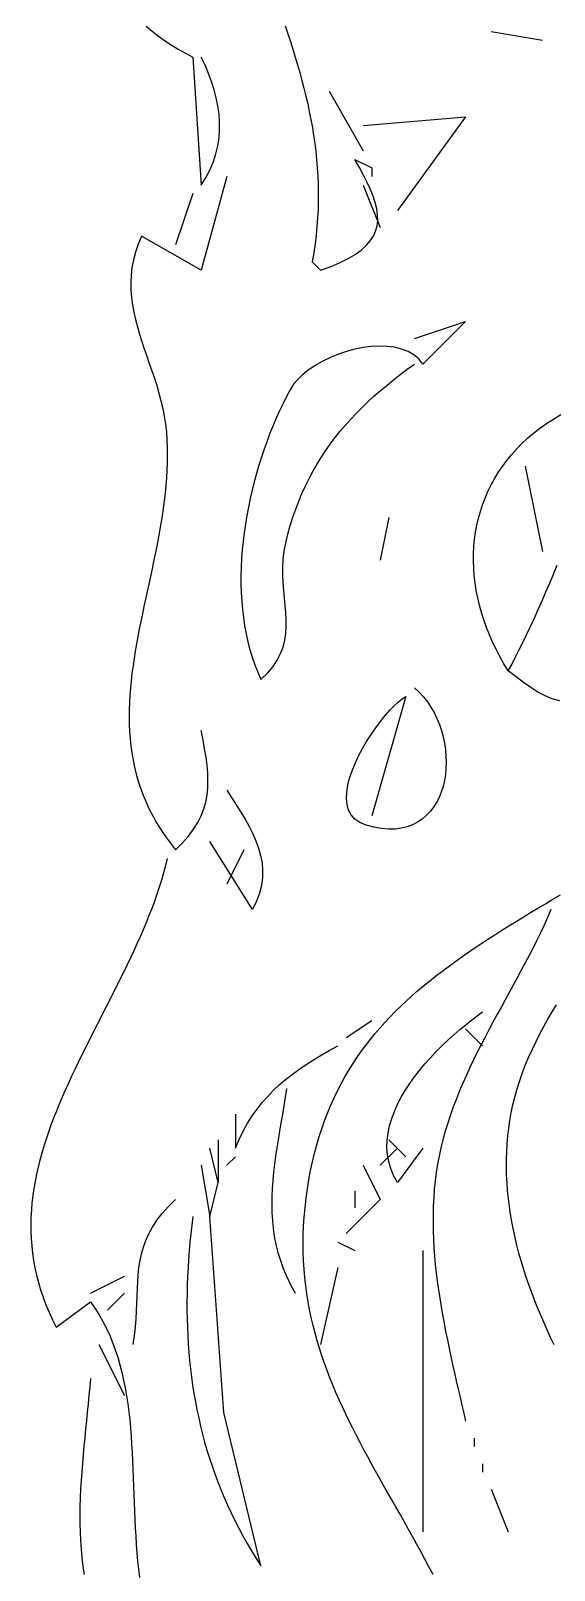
# Model space of a CAD drawing. Header units: millimetres. Extents: x 39 to 722, y 30 to 846.
# Drawn here: x 504.5 to 565.9, y 259.8 to 440.4 of the extents above; entities that cross this region are included whole.
import ezdxf

# ---------------------------------------------------------------- set-up
doc = ezdxf.new("R2010")
doc.units = ezdxf.units.MM
doc.layers.add('0_0_0', color=3, linetype='Continuous')

msp = doc.modelspace()

# ---------------------------------------------------------------- linework, layer by layer
at = {"layer": '0_0_0'}
for points in [[(518.08, 440.98), (518.76, 440.39), (519.48, 439.83), (520.23, 439.29), (521.01, 438.77), (521.82, 438.27), (522.66, 437.79), (523.52, 437.34), (524.52, 422.34), (525.09, 423.25), (525.57, 424.17), (525.95, 425.09), (526.25, 426.01), (526.47, 426.94), (526.62, 427.87), (526.68, 428.8), (526.68, 429.74), (526.61, 430.68), (526.47, 431.62), (526.28, 432.57), (526.03, 433.52), (525.72, 434.47), (525.37, 435.42), (524.97, 436.38), (524.52, 437.34)], [(534.38, 441), (534.68, 440.08), (534.98, 439.17), (535.27, 438.26), (535.54, 437.34), (535.81, 436.43), (536.07, 435.52), (536.32, 434.6), (536.56, 433.69), (536.78, 432.77), (537, 431.85), (537.19, 430.93), (537.38, 430.01), (537.55, 429.08), (537.7, 428.15), (537.83, 427.22), (537.95, 426.27), (538.05, 425.33), (538.13, 424.37), (538.19, 423.41), (538.23, 422.45), (538.25, 421.47), (538.25, 420.49), (538.22, 419.5), (538.17, 418.5), (538.09, 417.49), (537.99, 416.47), (537.86, 415.44), (537.71, 414.4), (537.52, 413.34), (538.52, 412.34), (539.74, 412.79), (540.82, 413.24), (541.76, 413.72), (542.58, 414.2), (543.29, 414.71), (543.87, 415.23), (544.34, 415.78), (544.71, 416.35), (544.97, 416.94), (545.14, 417.55), (545.21, 418.19), (545.2, 418.86), (545.11, 419.56), (544.93, 420.28), (544.69, 421.04), (544.37, 421.83), (543.99, 422.65), (543.56, 423.51), (543.06, 424.41), (542.52, 425.34), (544.52, 424.34), (544.52, 423.34)], [(558.52, 440.34), (564.52, 439.34)], [(539.52, 433.34), (543.52, 426.34)], [(543.52, 429.34), (555.52, 430.34), (547.52, 419.34)], [(527.52, 423.34), (524.52, 412.34), (517.52, 416.34), (517.12, 415.4), (516.8, 414.48), (516.56, 413.56), (516.39, 412.66), (516.29, 411.76), (516.25, 410.88), (516.27, 410), (516.34, 409.13), (516.45, 408.27), (516.61, 407.41), (516.81, 406.55), (517.03, 405.7), (517.28, 404.84), (517.55, 403.99), (517.84, 403.14), (518.13, 402.28), (518.43, 401.42), (518.73, 400.56), (519.02, 399.69), (519.3, 398.81), (519.56, 397.92), (519.8, 397.03), (520.01, 396.13), (520.19, 395.21), (520.33, 394.29), (520.43, 393.34), (520.49, 392.45), (520.52, 391.56), (520.53, 390.66), (520.51, 389.77), (520.48, 388.88), (520.43, 387.98), (520.36, 387.09), (520.27, 386.2), (520.17, 385.3), (520.05, 384.41), (519.92, 383.52), (519.78, 382.63), (519.63, 381.74), (519.47, 380.85), (519.3, 379.96), (519.12, 379.07), (518.94, 378.19), (518.75, 377.3), (518.56, 376.42), (518.37, 375.53), (518.18, 374.65), (517.99, 373.77), (517.8, 372.89), (517.62, 372.02), (517.44, 371.14), (517.26, 370.26), (517.1, 369.39), (516.94, 368.52), (516.79, 367.65), (516.65, 366.78), (516.52, 365.92), (516.4, 365.06), (516.31, 364.19), (516.22, 363.34), (516.15, 362.48), (516.11, 361.62), (516.08, 360.77), (516.07, 359.92), (516.08, 359.08), (516.12, 358.23), (516.18, 357.39), (516.27, 356.55), (516.38, 355.71), (516.53, 354.88), (516.7, 354.05), (516.9, 353.22), (517.14, 352.4), (517.4, 351.58), (517.71, 350.76), (518.05, 349.95), (518.42, 349.14), (518.84, 348.33), (519.29, 347.52), (519.78, 346.72), (520.32, 345.93), (520.9, 345.13), (521.52, 344.34), (522.33, 345.17), (523.03, 345.97), (523.62, 346.77), (524.11, 347.56), (524.51, 348.35), (524.82, 349.15), (525.05, 349.95), (525.2, 350.77), (525.29, 351.61), (525.31, 352.46), (525.28, 353.35), (525.2, 354.27), (525.08, 355.22), (524.92, 356.21), (524.74, 357.25), (524.52, 358.34)], [(523.52, 421.34), (521.52, 415.34)], [(543.52, 422.34), (545.52, 417.34)], [(549.52, 404.34), (555.52, 406.34), (550.52, 401.34), (550.04, 401.94), (549.45, 402.42), (548.77, 402.81), (548.02, 403.1), (547.2, 403.3), (546.32, 403.41), (545.41, 403.44), (544.46, 403.39), (543.5, 403.26), (542.52, 403.07), (541.55, 402.81), (540.6, 402.49), (539.68, 402.12), (538.79, 401.69), (537.95, 401.22), (537.18, 400.71), (536.48, 400.16), (535.87, 399.57), (535.35, 398.96), (534.94, 398.32), (534.52, 397.52), (534.11, 396.69), (533.71, 395.85), (533.32, 394.99), (532.95, 394.11), (532.58, 393.21), (532.24, 392.3), (531.9, 391.37), (531.59, 390.43), (531.28, 389.47), (531, 388.51), (530.73, 387.53), (530.48, 386.55), (530.26, 385.56), (530.05, 384.56), (529.86, 383.56), (529.69, 382.55), (529.54, 381.55), (529.42, 380.54), (529.32, 379.53), (529.25, 378.52), (529.2, 377.51), (529.17, 376.51), (529.17, 375.51), (529.2, 374.52), (529.26, 373.53), (529.35, 372.56), (529.46, 371.59), (529.61, 370.63), (529.78, 369.69), (529.99, 368.76), (530.23, 367.84), (530.5, 366.94), (530.81, 366.06), (531.15, 365.19), (531.52, 364.34), (532.3, 365.09), (532.94, 365.84), (533.44, 366.6), (533.83, 367.37), (534.11, 368.14), (534.31, 368.93), (534.42, 369.73), (534.47, 370.54), (534.47, 371.36), (534.43, 372.19), (534.36, 373.04), (534.28, 373.9), (534.2, 374.77), (534.13, 375.66), (534.09, 376.56), (534.08, 377.48), (534.13, 378.42), (534.24, 379.37), (534.42, 380.34), (534.68, 381.38), (534.96, 382.38), (535.27, 383.36), (535.6, 384.32), (535.95, 385.25), (536.33, 386.16), (536.74, 387.04), (537.16, 387.9), (537.61, 388.75), (538.08, 389.57), (538.58, 390.37), (539.1, 391.16), (539.64, 391.92), (540.2, 392.67), (540.79, 393.41), (541.39, 394.13), (542.03, 394.84), (542.68, 395.53), (543.35, 396.21), (544.05, 396.89), (544.77, 397.55), (545.51, 398.2), (546.27, 398.84), (547.05, 399.48), (547.85, 400.1), (548.68, 400.73), (549.52, 401.34)], [(560.52, 365.34), (560.01, 366.18), (559.54, 367.03), (559.09, 367.88), (558.68, 368.73), (558.31, 369.59), (557.96, 370.45), (557.66, 371.32), (557.38, 372.19), (557.15, 373.05), (556.94, 373.92), (556.77, 374.79), (556.64, 375.66), (556.54, 376.52), (556.48, 377.38), (556.45, 378.24), (556.46, 379.09), (556.5, 379.93), (556.58, 380.77), (556.69, 381.6), (556.84, 382.43), (557.03, 383.24), (557.25, 384.05), (557.51, 384.84), (557.8, 385.62), (558.13, 386.39), (558.5, 387.15), (558.91, 387.89), (559.35, 388.62), (559.83, 389.33), (560.35, 390.03), (560.9, 390.7), (561.49, 391.36), (562.12, 392.01), (562.79, 392.63), (563.49, 393.23), (564.24, 393.8), (565.02, 394.36), (565.84, 394.89), (566.69, 395.4)], [(562.52, 389.34), (564.52, 379.34)], [(546.52, 383.34), (545.52, 378.34)], [(566.55, 361.82), (565.68, 362.07), (564.83, 362.42), (563.99, 362.86), (563.15, 363.38), (562.3, 363.97), (561.43, 364.63), (560.52, 365.34), (560.93, 366.1), (561.35, 366.91), (561.78, 367.76), (562.22, 368.66), (562.67, 369.59), (563.12, 370.55), (563.58, 371.53), (564.04, 372.54), (564.49, 373.56), (564.94, 374.6), (565.38, 375.65), (565.81, 376.69), (566.24, 377.74)], [(549.52, 363.34), (550.07, 362.85), (550.58, 362.3), (551.04, 361.72), (551.46, 361.1), (551.83, 360.45), (552.16, 359.77), (552.45, 359.07), (552.69, 358.35), (552.89, 357.62), (553.05, 356.88), (553.16, 356.13), (553.22, 355.39), (553.24, 354.64), (553.22, 353.91), (553.15, 353.18), (553.03, 352.47), (552.87, 351.79), (552.66, 351.13), (552.4, 350.5), (552.1, 349.9), (551.75, 349.34), (551.36, 348.83), (550.91, 348.36), (550.42, 347.94), (549.89, 347.58), (549.3, 347.28), (548.67, 347.05), (547.98, 346.88), (547.25, 346.79), (546.48, 346.78), (545.65, 346.84), (544.77, 347), (543.85, 347.24), (543.12, 347.54), (542.54, 347.95), (542.11, 348.44), (541.8, 349.01), (541.62, 349.66), (541.55, 350.37), (541.58, 351.12), (541.7, 351.93), (541.92, 352.76), (542.2, 353.62), (542.55, 354.48), (542.96, 355.36), (543.42, 356.22), (543.91, 357.07), (544.44, 357.89), (544.98, 358.68), (545.53, 359.42), (546.08, 360.1), (546.62, 360.72), (547.15, 361.26), (547.65, 361.72), (548.11, 362.09), (548.52, 362.34), (544.52, 348.34)], [(527.52, 351.34), (528.08, 350.48), (528.63, 349.62), (529.16, 348.77), (529.66, 347.93), (530.13, 347.08), (530.55, 346.24), (530.93, 345.4), (531.24, 344.55), (531.48, 343.69), (531.65, 342.83), (531.72, 341.96), (531.71, 341.07), (531.59, 340.17), (531.36, 339.25), (531, 338.31), (530.52, 337.34), (525.52, 345.34)], [(520.52, 343.34), (520.32, 342.5), (520.09, 341.65), (519.85, 340.81), (519.59, 339.97), (519.31, 339.14), (519.02, 338.3), (518.71, 337.47), (518.39, 336.63), (518.05, 335.8), (517.71, 334.98), (517.35, 334.15), (516.98, 333.32), (516.61, 332.5), (516.22, 331.68), (515.83, 330.85), (515.43, 330.03), (515.03, 329.21), (514.62, 328.39), (514.21, 327.58), (513.79, 326.76), (513.38, 325.94), (512.96, 325.13), (512.54, 324.31), (512.13, 323.49), (511.71, 322.68), (511.3, 321.86), (510.89, 321.05), (510.49, 320.23), (510.09, 319.42), (509.7, 318.6), (509.31, 317.79), (508.94, 316.97), (508.57, 316.16), (508.21, 315.34), (507.87, 314.52), (507.53, 313.7), (507.21, 312.88), (506.9, 312.06), (506.61, 311.24), (506.33, 310.42), (506.07, 309.59), (505.82, 308.77), (505.6, 307.94), (505.39, 307.12), (505.2, 306.29), (505.04, 305.46), (504.89, 304.62), (504.77, 303.79), (504.67, 302.95), (504.6, 302.11), (504.55, 301.27), (504.53, 300.43), (504.54, 299.58), (504.57, 298.74), (504.64, 297.89), (504.73, 297.03), (504.86, 296.18), (505.01, 295.32), (505.2, 294.46), (505.43, 293.59), (505.68, 292.73), (505.98, 291.86), (506.31, 290.98), (506.67, 290.11), (507.08, 289.23), (507.52, 288.34), (511.52, 291.34), (512.05, 290.59), (512.54, 289.81), (512.99, 289.02), (513.41, 288.21), (513.79, 287.38), (514.13, 286.54), (514.44, 285.69), (514.73, 284.82), (514.98, 283.94), (515.21, 283.05), (515.42, 282.15), (515.6, 281.24), (515.76, 280.31), (515.9, 279.38), (516.02, 278.44), (516.13, 277.49), (516.22, 276.54), (516.3, 275.57), (516.36, 274.61), (516.42, 273.64), (516.47, 272.66), (516.51, 271.68), (516.55, 270.7), (516.59, 269.72), (516.62, 268.74), (516.66, 267.75), (516.69, 266.77), (516.73, 265.78), (516.78, 264.8), (516.84, 263.83), (516.9, 262.85), (516.97, 261.88), (517.06, 260.91), (517.16, 259.95), (517.28, 259)], [(529.52, 344.34), (527.52, 340.34)], [(551.7, 259.34), (551.22, 260.25), (550.74, 261.15), (550.26, 262.04), (549.77, 262.93), (549.29, 263.81), (548.8, 264.68), (548.31, 265.54), (547.83, 266.4), (547.34, 267.26), (546.86, 268.11), (546.38, 268.95), (545.9, 269.8), (545.43, 270.64), (544.96, 271.48), (544.5, 272.31), (544.04, 273.15), (543.59, 273.98), (543.15, 274.82), (542.71, 275.65), (542.29, 276.49), (541.87, 277.33), (541.47, 278.16), (541.07, 279.01), (540.69, 279.85), (540.32, 280.7), (539.96, 281.55), (539.61, 282.41), (539.28, 283.27), (538.97, 284.13), (538.67, 285.01), (538.38, 285.89), (538.12, 286.77), (537.87, 287.67), (537.63, 288.57), (537.42, 289.48), (537.23, 290.4), (537.06, 291.33), (536.91, 292.27), (536.78, 293.22), (536.67, 294.18), (536.58, 295.16), (536.52, 296.14), (536.49, 297.14), (536.48, 298.15), (536.49, 299.18), (536.53, 300.22), (536.6, 301.27), (536.69, 302.34), (536.82, 303.48), (536.97, 304.59), (537.15, 305.67), (537.34, 306.72), (537.56, 307.75), (537.8, 308.76), (538.06, 309.74), (538.35, 310.71), (538.65, 311.64), (538.97, 312.56), (539.31, 313.46), (539.68, 314.33), (540.06, 315.18), (540.46, 316.02), (540.88, 316.84), (541.32, 317.63), (541.78, 318.41), (542.25, 319.18), (542.74, 319.92), (543.25, 320.65), (543.78, 321.37), (544.32, 322.07), (544.88, 322.75), (545.45, 323.43), (546.04, 324.09), (546.65, 324.73), (547.27, 325.37), (547.9, 325.99), (548.55, 326.6), (549.21, 327.21), (549.89, 327.8), (550.58, 328.38), (551.28, 328.96), (551.99, 329.53), (552.72, 330.09), (553.46, 330.64), (554.21, 331.19), (554.97, 331.73), (555.74, 332.27), (556.53, 332.81), (557.32, 333.34), (558.12, 333.86), (558.94, 334.39), (559.76, 334.91), (560.59, 335.43), (561.43, 335.95), (562.28, 336.47), (563.13, 336.99), (564, 337.51), (564.87, 338.03), (565.75, 338.56), (566.63, 339.08)], [(565.52, 337.34), (565.13, 336.43), (564.72, 335.53), (564.3, 334.63), (563.87, 333.74), (563.43, 332.85), (562.97, 331.97), (562.52, 331.09), (562.05, 330.22), (561.58, 329.35), (561.11, 328.48), (560.63, 327.61), (560.16, 326.74), (559.68, 325.87), (559.2, 325), (558.73, 324.12), (558.26, 323.25), (557.8, 322.37), (557.34, 321.49), (556.89, 320.6), (556.46, 319.71), (556.03, 318.81), (555.61, 317.91), (555.21, 316.99), (554.82, 316.07), (554.44, 315.14), (554.08, 314.21), (553.75, 313.26), (553.43, 312.3), (553.13, 311.33), (552.85, 310.34), (552.61, 309.39), (552.4, 308.43), (552.22, 307.47), (552.07, 306.5), (551.95, 305.53), (551.85, 304.55), (551.78, 303.58), (551.73, 302.6), (551.7, 301.62), (551.7, 300.64), (551.71, 299.65), (551.75, 298.67), (551.81, 297.68), (551.88, 296.7), (551.97, 295.71), (552.08, 294.72), (552.2, 293.74), (552.33, 292.75), (552.48, 291.77), (552.64, 290.78), (552.81, 289.8), (552.99, 288.82), (553.18, 287.85), (553.38, 286.87), (553.58, 285.9), (553.79, 284.93), (554, 283.97), (554.22, 283.01), (554.43, 282.05), (554.65, 281.1), (554.87, 280.15), (555.09, 279.21), (555.31, 278.28), (555.52, 277.34)], [(550.52, 309.34), (547.52, 305.34), (547.08, 306.15), (546.74, 306.97), (546.5, 307.79), (546.36, 308.63), (546.3, 309.46), (546.33, 310.31), (546.43, 311.15), (546.61, 311.99), (546.86, 312.83), (547.18, 313.67), (547.55, 314.5), (547.98, 315.32), (548.45, 316.13), (548.97, 316.93), (549.53, 317.71), (550.13, 318.48), (550.75, 319.23), (551.4, 319.97), (552.07, 320.68), (552.75, 321.36), (553.44, 322.02), (554.14, 322.66), (554.84, 323.26), (555.53, 323.83), (556.21, 324.37), (556.88, 324.88), (557.52, 325.34)], [(565.92, 286.28), (565.49, 287.16), (565.08, 288.05), (564.68, 288.94), (564.3, 289.83), (563.93, 290.73), (563.57, 291.63), (563.23, 292.53), (562.91, 293.43), (562.6, 294.33), (562.31, 295.24), (562.03, 296.14), (561.78, 297.05), (561.54, 297.96), (561.32, 298.88), (561.12, 299.79), (560.95, 300.7), (560.79, 301.62), (560.65, 302.53), (560.54, 303.45), (560.45, 304.37), (560.38, 305.28), (560.33, 306.2), (560.31, 307.12), (560.31, 308.03), (560.34, 308.95), (560.4, 309.86), (560.48, 310.78), (560.58, 311.7), (560.72, 312.61), (560.88, 313.52), (561.07, 314.43), (561.28, 315.34), (561.55, 316.32), (561.86, 317.29), (562.19, 318.23), (562.55, 319.16), (562.94, 320.08), (563.35, 320.98), (563.78, 321.87), (564.23, 322.75), (564.7, 323.62), (565.18, 324.48), (565.68, 325.33), (566.19, 326.18)], [(541.52, 322.34), (544.52, 324.34)], [(555.52, 323.34), (557.52, 321.34)], [(528.52, 313.34), (528.52, 309.34), (528.97, 310.38), (529.45, 311.35), (529.96, 312.27), (530.5, 313.13), (531.07, 313.94), (531.67, 314.71), (532.31, 315.43), (532.97, 316.12), (533.67, 316.78), (534.4, 317.41), (535.17, 318.01), (535.97, 318.59), (536.81, 319.16), (537.68, 319.71), (538.59, 320.26), (539.54, 320.8), (540.52, 321.34)], [(534.52, 316.34), (534.37, 315.32), (534.2, 314.31), (534.04, 313.31), (533.87, 312.31), (533.7, 311.33), (533.53, 310.35), (533.38, 309.39), (533.23, 308.42), (533.1, 307.47), (532.99, 306.52), (532.9, 305.57), (532.83, 304.63), (532.79, 303.68), (532.78, 302.75), (532.8, 301.81), (532.86, 300.87), (532.95, 299.93), (533.09, 299), (533.28, 298.06), (533.51, 297.12), (533.8, 296.17), (534.14, 295.22), (534.54, 294.27), (535, 293.31), (535.52, 292.34)], [(526.52, 310.34), (526.52, 305.34), (525.52, 309.34)], [(547.52, 309.34), (545.52, 307.34)], [(546.52, 310.34), (548.52, 308.34)], [(524.52, 307.34), (525.52, 301.34), (526.52, 305.34)], [(528.52, 308.34), (527.52, 307.34)], [(543.52, 307.34), (545.52, 303.34), (541.52, 299.34), (543.52, 301.34)], [(542.52, 304.34), (542.52, 302.34)], [(516.52, 286.34), (516.68, 287.37), (516.8, 288.36), (516.88, 289.32), (516.94, 290.25), (516.98, 291.15), (517.01, 292.03), (517.04, 292.89), (517.08, 293.73), (517.14, 294.55), (517.22, 295.36), (517.34, 296.16), (517.51, 296.95), (517.73, 297.74), (518.02, 298.52), (518.37, 299.31), (518.8, 300.1), (519.33, 300.89), (519.95, 301.7), (520.68, 302.51), (521.52, 303.34)], [(523.52, 301.34), (523.4, 300.33), (523.29, 299.32), (523.19, 298.32), (523.1, 297.31), (523.03, 296.31), (522.97, 295.31), (522.92, 294.31), (522.88, 293.31), (522.85, 292.32), (522.84, 291.32), (522.84, 290.33), (522.86, 289.35), (522.89, 288.36), (522.94, 287.38), (522.99, 286.4), (523.07, 285.42), (523.16, 284.45), (523.26, 283.48), (523.38, 282.51), (523.51, 281.54), (523.67, 280.58), (523.83, 279.62), (524.02, 278.67), (524.22, 277.71), (524.44, 276.76), (524.67, 275.82), (524.92, 274.88), (525.19, 273.94), (525.48, 273), (525.79, 272.07), (526.11, 271.14), (526.45, 270.22), (526.81, 269.3), (527.2, 268.39), (527.6, 267.48), (528.02, 266.57), (528.45, 265.67), (528.91, 264.77), (529.4, 263.87), (529.9, 262.98), (530.42, 262.1), (530.96, 261.22), (531.52, 260.34), (527.18, 278.34), (525.52, 301.34)], [(540.52, 298.34), (542.52, 297.34)], [(550.52, 297.34), (550.52, 264.34)], [(540.52, 295.34), (538.52, 286.34)], [(511.52, 292.34), (515.52, 294.34)], [(515.52, 292.34), (513.52, 290.34)], [(512.52, 286.34), (515.52, 280.34)], [(511.52, 282.34), (511.44, 281.36), (511.35, 280.37), (511.26, 279.38), (511.16, 278.39), (511.06, 277.39), (510.96, 276.39), (510.86, 275.38), (510.76, 274.38), (510.67, 273.37), (510.58, 272.37), (510.5, 271.36), (510.43, 270.35), (510.37, 269.34), (510.33, 268.34), (510.3, 267.33), (510.28, 266.32), (510.28, 265.32), (510.31, 264.32), (510.35, 263.32), (510.42, 262.32), (510.52, 261.32), (510.64, 260.33), (510.78, 259.34)], [(556.52, 275.34), (556.52, 274.34)], [(557.52, 272.34), (557.52, 271.34)], [(558.52, 269.34), (560.52, 264.34)]]:
    msp.add_lwpolyline(points, dxfattribs=at)

doc.saveas('drawing.dxf')
